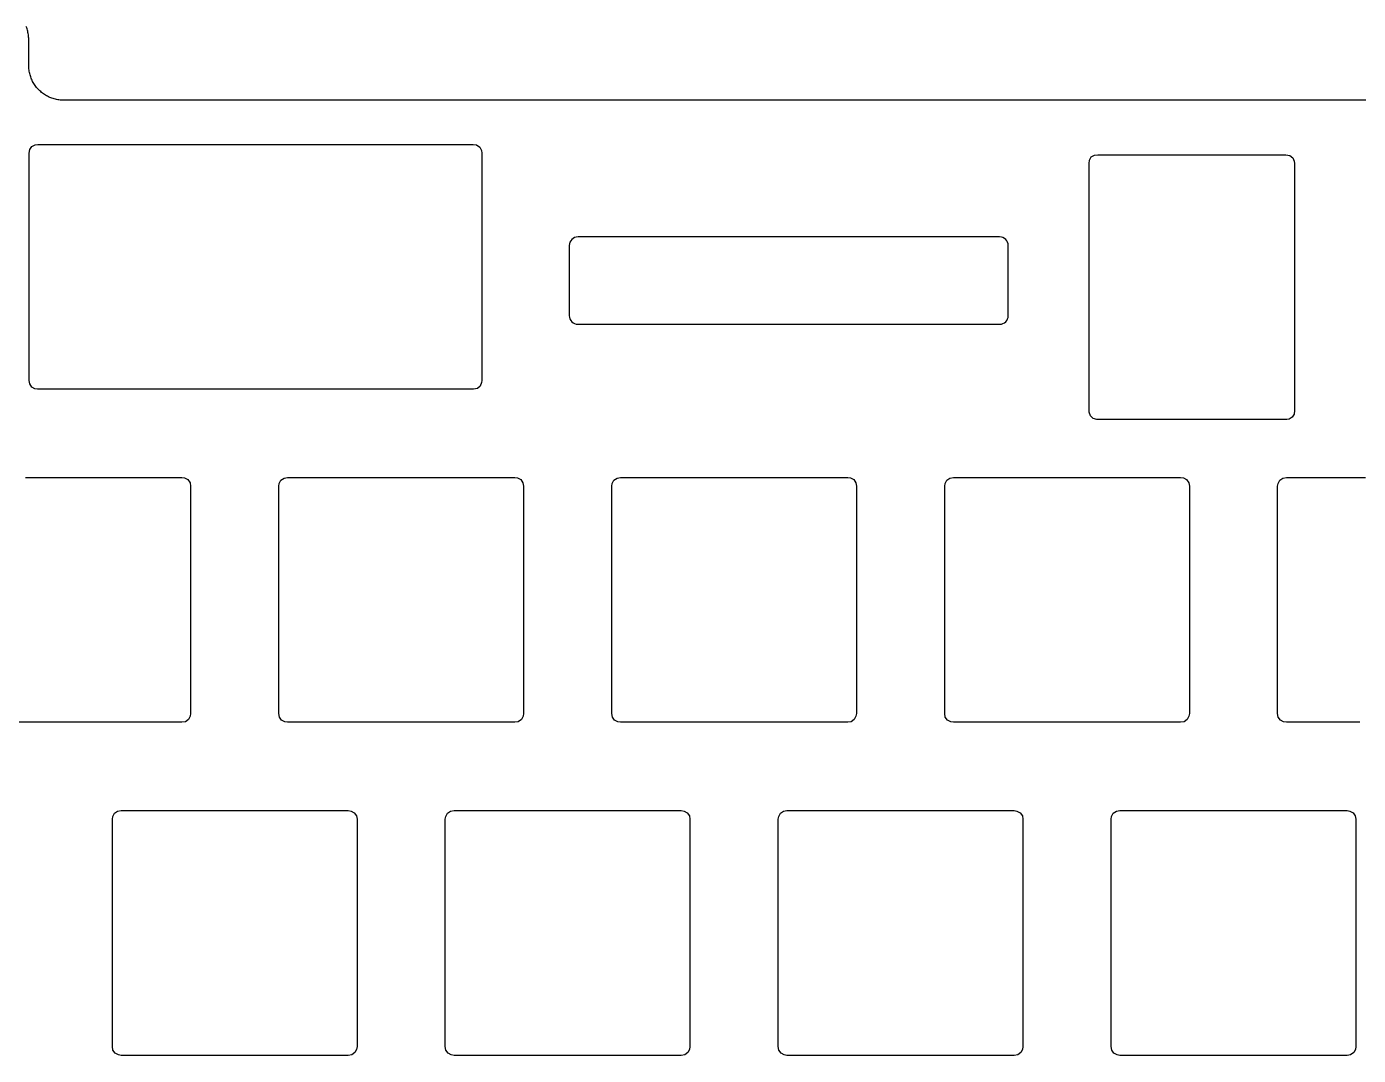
# Model space of a CAD drawing. Header units: millimetres. Extents: x -303 to 2, y 53 to 159.
# Drawn here: x -148.2 to -72, y 98.7 to 157.5 of the extents above; entities that cross this region are included whole.
import ezdxf

# ---------------------------------------------------------------- set-up
doc = ezdxf.new("R2010")
doc.units = ezdxf.units.MM
doc.layers.get('0').update_dxf_attribs({"linetype": 'CONTINUOUS'})

msp = doc.modelspace()

# ---------------------------------------------------------------- linework, layer by layer
for points in [[(-12.22159, 153.30625), (-146.09659, 153.30625), (-146.16487, 153.30741), (-146.23308, 153.31091), (-146.30112, 153.31673), (-146.36892, 153.32488), (-146.43641, 153.33533), (-146.5035, 153.34808), (-146.57012, 153.36311), (-146.63618, 153.38041), (-146.70162, 153.39996), (-146.76635, 153.42173), (-146.8303, 153.44569), (-146.89339, 153.47183), (-146.95556, 153.5001), (-147.01672, 153.53048), (-147.07681, 153.56293), (-147.13576, 153.59741), (-147.19349, 153.63388), (-147.24995, 153.67231), (-147.30506, 153.71264), (-147.35877, 153.75483), (-147.411, 153.79882), (-147.4617, 153.84458), (-147.5108, 153.89204), (-147.55826, 153.94114), (-147.60402, 153.99184), (-147.64801, 154.04407), (-147.6902, 154.09778), (-147.73053, 154.15289), (-147.76896, 154.20934), (-147.80543, 154.26708), (-147.83991, 154.32603), (-147.87236, 154.38612), (-147.90274, 154.44728), (-147.93101, 154.50945), (-147.95715, 154.57254), (-147.98111, 154.63649), (-148.00288, 154.70122), (-148.02243, 154.76666), (-148.03973, 154.83272), (-148.05476, 154.89934), (-148.06751, 154.96643), (-148.07796, 155.03392), (-148.08611, 155.10172), (-148.09193, 155.16976), (-148.09542, 155.23797), (-148.09659, 155.30625), (-148.09659, 156.78137), (-148.09776, 156.84965), (-148.10125, 156.91786), (-148.10708, 156.9859), (-148.11522, 157.05371), (-148.12567, 157.12119), (-148.13842, 157.18828), (-148.15346, 157.2549), (-148.17076, 157.32097), (-148.1903, 157.3864), (-148.21207, 157.45113), (-148.23603, 157.51508)], [(-148.27174, 131.73084), (-147.80539, 131.73084), (-147.32118, 131.73084), (-146.82031, 131.73084), (-146.30397, 131.73084), (-145.77334, 131.73084), (-145.22963, 131.73084), (-144.67401, 131.73084), (-144.10768, 131.73084), (-143.53183, 131.73084), (-142.94764, 131.73084), (-142.35632, 131.73084), (-141.75904, 131.73084), (-141.15701, 131.73084), (-140.5514, 131.73084), (-139.94342, 131.73084), (-139.33424, 131.73084), (-139.17604, 131.70447), (-138.99244, 131.60877), (-138.86705, 131.4305), (-138.83424, 131.23084), (-138.83424, 131.15626), (-138.83424, 130.93885), (-138.83424, 130.58814), (-138.83424, 130.36577), (-138.83424, 130.11365), (-138.83424, 129.83297), (-138.83424, 129.52491), (-138.83424, 129.19066), (-138.83424, 128.83143), (-138.83424, 128.44839), (-138.83424, 128.04273), (-138.83424, 127.61565), (-138.83424, 127.16834), (-138.83424, 126.70199), (-138.83424, 126.21778), (-138.83424, 125.71691), (-138.83424, 125.20057), (-138.83424, 124.66994), (-138.83424, 124.12623), (-138.83424, 123.57061), (-138.83424, 123.00428), (-138.83424, 122.42843), (-138.83424, 121.84424), (-138.83424, 121.25292), (-138.83424, 120.65565), (-138.83424, 120.05361), (-138.83424, 119.448), (-138.83424, 118.84002), (-138.83424, 118.23084), (-138.86061, 118.07264), (-138.95631, 117.88904), (-139.13458, 117.76365), (-139.33424, 117.73084), (-139.40882, 117.73084), (-139.62623, 117.73084), (-139.97694, 117.73084), (-140.19931, 117.73084), (-140.45143, 117.73084), (-140.73211, 117.73084), (-141.04017, 117.73084), (-141.37442, 117.73084), (-141.73365, 117.73084), (-142.1167, 117.73084), (-142.52235, 117.73084), (-142.94943, 117.73084), (-143.39674, 117.73084), (-143.86309, 117.73084), (-144.3473, 117.73084), (-144.84817, 117.73084), (-145.36451, 117.73084), (-145.89514, 117.73084), (-146.43885, 117.73084), (-146.99447, 117.73084), (-147.5608, 117.73084), (-148.13665, 117.73084), (-148.72084, 117.73084)], [(-71.93665, 117.73084), (-72.52084, 117.73084), (-73.11216, 117.73084), (-73.70944, 117.73084), (-74.31147, 117.73084), (-74.91708, 117.73084), (-75.52506, 117.73084), (-76.13424, 117.73084), (-76.29244, 117.75721), (-76.47604, 117.85291), (-76.60143, 118.03118), (-76.63424, 118.23084), (-76.63424, 118.30543), (-76.63424, 118.52283), (-76.63424, 118.87354), (-76.63424, 119.09591), (-76.63424, 119.34803), (-76.63424, 119.62871), (-76.63424, 119.93677), (-76.63424, 120.27102), (-76.63424, 120.63026), (-76.63424, 121.0133), (-76.63424, 121.41895), (-76.63424, 121.84603), (-76.63424, 122.29334), (-76.63424, 122.7597), (-76.63424, 123.2439), (-76.63424, 123.74477), (-76.63424, 124.26111), (-76.63424, 124.79174), (-76.63424, 125.33546), (-76.63424, 125.89107), (-76.63424, 126.4574), (-76.63424, 127.03325), (-76.63424, 127.61744), (-76.63424, 128.20876), (-76.63424, 128.80604), (-76.63424, 129.40807), (-76.63424, 130.01368), (-76.63424, 130.62166), (-76.63424, 131.23084), (-76.60787, 131.38904), (-76.51217, 131.57264), (-76.3339, 131.69803), (-76.13424, 131.73084), (-76.05966, 131.73084), (-75.84225, 131.73084), (-75.49154, 131.73084), (-75.26917, 131.73084), (-75.01705, 131.73084), (-74.73637, 131.73084), (-74.42831, 131.73084), (-74.09406, 131.73084), (-73.73483, 131.73084), (-73.35178, 131.73084), (-72.94613, 131.73084), (-72.51905, 131.73084), (-72.07174, 131.73084), (-71.60539, 131.73084)]]:
    msp.add_lwpolyline(points)
for points in [[(-148.07149, 142.03423), (-148.07149, 142.5999), (-148.07149, 143.15517), (-148.07149, 143.69884), (-148.07149, 144.22969), (-148.07149, 144.74649), (-148.07149, 145.24805), (-148.07149, 145.73313), (-148.07149, 146.20052), (-148.07149, 146.64901), (-148.07149, 147.07738), (-148.07149, 147.48442), (-148.07149, 147.8689), (-148.07149, 148.22961), (-148.07149, 148.56534), (-148.07149, 148.87486), (-148.07149, 149.15697), (-148.07149, 149.41045), (-148.07149, 149.63407), (-148.07149, 149.9869), (-148.07149, 150.20573), (-148.07149, 150.28084), (-148.03868, 150.4805), (-147.91329, 150.65877), (-147.72969, 150.75447), (-147.57149, 150.78084), (-122.66549, 150.78084), (-122.46583, 150.74803), (-122.28756, 150.62264), (-122.19186, 150.43904), (-122.16549, 150.28084), (-122.16549, 150.1858), (-122.16549, 150.12743), (-122.16549, 149.92323), (-122.16549, 149.58309), (-122.16549, 149.36513), (-122.16549, 149.11688), (-122.16549, 148.83957), (-122.16549, 148.53445), (-122.16549, 148.20275), (-122.16549, 147.84569), (-122.16549, 147.46452), (-122.16549, 147.06047), (-122.16549, 146.63476), (-122.16549, 146.18864), (-122.16549, 145.72334), (-122.16549, 145.24009), (-122.16549, 144.74012), (-122.16549, 144.22467), (-122.16549, 143.69498), (-122.16549, 143.15227), (-122.16549, 142.59778), (-122.16549, 142.03275), (-122.16549, 141.4584), (-122.16549, 140.87597), (-122.16549, 140.2867), (-122.16549, 139.69182), (-122.16549, 139.09256), (-122.16549, 138.49015), (-122.16549, 137.88583), (-122.16549, 137.28084), (-122.18014, 137.16489), (-122.26597, 136.96144), (-122.42297, 136.8272), (-122.64553, 136.78124), (-147.59145, 136.78124), (-147.74334, 136.80748), (-147.9196, 136.90304), (-148.03999, 137.08121), (-148.07149, 137.28084), (-148.07149, 137.88584), (-148.07149, 138.49017), (-148.07149, 139.09263), (-148.07149, 139.692), (-148.07149, 140.28706), (-148.07149, 140.8766), (-148.07149, 141.45939)], [(-75.6855, 149.82243), (-75.66549, 149.6858), (-75.66549, 149.21263), (-75.66549, 148.71675), (-75.66549, 148.20063), (-75.66549, 147.66676), (-75.66549, 147.1176), (-75.66549, 146.55563), (-75.66549, 145.98332), (-75.66549, 145.40315), (-75.66549, 144.8176), (-75.66549, 144.22913), (-75.66549, 143.64022), (-75.66549, 143.05335), (-75.66549, 142.47098), (-75.66549, 141.8956), (-75.66549, 141.32968), (-75.66549, 140.77568), (-75.66549, 140.2361), (-75.66549, 139.71339), (-75.66549, 139.21004), (-75.66549, 138.72852), (-75.66549, 138.2713), (-75.66549, 137.84086), (-75.66549, 137.43967), (-75.66549, 137.0702), (-75.66549, 136.73494), (-75.66549, 136.43635), (-75.66549, 136.17691), (-75.66549, 135.95909), (-75.66549, 135.65822), (-75.66549, 135.55353), (-75.69245, 135.35397), (-75.7969, 135.17612), (-75.97395, 135.07522), (-76.11495, 135.05609), (-86.97203, 135.05609), (-87.18041, 135.10105), (-87.3415, 135.25736), (-87.41149, 135.45718), (-87.42149, 135.55353), (-87.42149, 135.78313), (-87.42149, 136.06636), (-87.42149, 136.39923), (-87.42149, 136.77773), (-87.42149, 137.19788), (-87.42149, 137.65568), (-87.42149, 138.14713), (-87.42149, 138.66824), (-87.42149, 139.21502), (-87.42149, 139.78347), (-87.42149, 140.36959), (-87.42149, 140.96939), (-87.42149, 141.57887), (-87.42149, 142.19405), (-87.42149, 142.81092), (-87.42149, 143.42548), (-87.42149, 144.03376), (-87.42149, 144.63174), (-87.42149, 145.21544), (-87.42149, 145.78085), (-87.42149, 146.324), (-87.42149, 146.84087), (-87.42149, 147.32747), (-87.42149, 147.77982), (-87.42149, 148.19391), (-87.42149, 148.56575), (-87.42149, 148.89134), (-87.42149, 149.16669), (-87.42149, 149.38781), (-87.42149, 149.65136), (-87.42149, 149.6858), (-87.3969, 149.88511), (-87.29861, 150.0622), (-87.11905, 150.1629), (-86.92884, 150.18575), (-76.15814, 150.18575), (-75.92974, 150.13963), (-75.76861, 150.00528)], [(-133.20966, 131.73084), (-132.99225, 131.73084), (-132.64154, 131.73084), (-132.41917, 131.73084), (-132.16705, 131.73084), (-131.88637, 131.73084), (-131.57831, 131.73084), (-131.24406, 131.73084), (-130.88483, 131.73084), (-130.50178, 131.73084), (-130.09613, 131.73084), (-129.66905, 131.73084), (-129.22174, 131.73084), (-128.75539, 131.73084), (-128.27118, 131.73084), (-127.77031, 131.73084), (-127.25397, 131.73084), (-126.72334, 131.73084), (-126.17963, 131.73084), (-125.62401, 131.73084), (-125.05768, 131.73084), (-124.48183, 131.73084), (-123.89764, 131.73084), (-123.30632, 131.73084), (-122.70904, 131.73084), (-122.10701, 131.73084), (-121.5014, 131.73084), (-120.89342, 131.73084), (-120.28424, 131.73084), (-120.12604, 131.70447), (-119.94244, 131.60877), (-119.81705, 131.4305), (-119.78424, 131.23084), (-119.78424, 131.15626), (-119.78424, 130.93885), (-119.78424, 130.58814), (-119.78424, 130.36577), (-119.78424, 130.11365), (-119.78424, 129.83297), (-119.78424, 129.52491), (-119.78424, 129.19066), (-119.78424, 128.83143), (-119.78424, 128.44839), (-119.78424, 128.04273), (-119.78424, 127.61565), (-119.78424, 127.16834), (-119.78424, 126.70199), (-119.78424, 126.21778), (-119.78424, 125.71691), (-119.78424, 125.20057), (-119.78424, 124.66994), (-119.78424, 124.12623), (-119.78424, 123.57061), (-119.78424, 123.00428), (-119.78424, 122.42843), (-119.78424, 121.84424), (-119.78424, 121.25292), (-119.78424, 120.65565), (-119.78424, 120.05361), (-119.78424, 119.448), (-119.78424, 118.84002), (-119.78424, 118.23084), (-119.81061, 118.07264), (-119.90631, 117.88904), (-120.08458, 117.76365), (-120.28424, 117.73084), (-120.35882, 117.73084), (-120.57623, 117.73084), (-120.92694, 117.73084), (-121.14931, 117.73084), (-121.40143, 117.73084), (-121.68211, 117.73084), (-121.99017, 117.73084), (-122.32442, 117.73084), (-122.68365, 117.73084), (-123.0667, 117.73084), (-123.47235, 117.73084), (-123.89943, 117.73084), (-124.34674, 117.73084), (-124.81309, 117.73084), (-125.2973, 117.73084), (-125.79817, 117.73084), (-126.31451, 117.73084), (-126.84514, 117.73084), (-127.38885, 117.73084), (-127.94447, 117.73084), (-128.5108, 117.73084), (-129.08665, 117.73084), (-129.67084, 117.73084), (-130.26216, 117.73084), (-130.85944, 117.73084), (-131.46147, 117.73084), (-132.06708, 117.73084), (-132.67506, 117.73084), (-133.28424, 117.73084), (-133.44244, 117.75721), (-133.62604, 117.85291), (-133.75143, 118.03118), (-133.78424, 118.23084), (-133.78424, 118.30543), (-133.78424, 118.52283), (-133.78424, 118.87354), (-133.78424, 119.09591), (-133.78424, 119.34803), (-133.78424, 119.62871), (-133.78424, 119.93677), (-133.78424, 120.27102), (-133.78424, 120.63026), (-133.78424, 121.0133), (-133.78424, 121.41895), (-133.78424, 121.84603), (-133.78424, 122.29334), (-133.78424, 122.7597), (-133.78424, 123.2439), (-133.78424, 123.74477), (-133.78424, 124.26111), (-133.78424, 124.79174), (-133.78424, 125.33546), (-133.78424, 125.89107), (-133.78424, 126.4574), (-133.78424, 127.03325), (-133.78424, 127.61744), (-133.78424, 128.20876), (-133.78424, 128.80604), (-133.78424, 129.40807), (-133.78424, 130.01368), (-133.78424, 130.62166), (-133.78424, 131.23084), (-133.75787, 131.38904), (-133.66217, 131.57264), (-133.4839, 131.69803), (-133.28424, 131.73084)], [(-104.42235, 117.73084), (-104.84943, 117.73084), (-105.29674, 117.73084), (-105.76309, 117.73084), (-106.2473, 117.73084), (-106.74817, 117.73084), (-107.26451, 117.73084), (-107.79514, 117.73084), (-108.33885, 117.73084), (-108.89447, 117.73084), (-109.4608, 117.73084), (-110.03665, 117.73084), (-110.62084, 117.73084), (-111.21216, 117.73084), (-111.80944, 117.73084), (-112.41147, 117.73084), (-113.01708, 117.73084), (-113.62506, 117.73084), (-114.23424, 117.73084), (-114.39244, 117.75721), (-114.57604, 117.85291), (-114.70143, 118.03118), (-114.73424, 118.23084), (-114.73424, 118.30543), (-114.73424, 118.52283), (-114.73424, 118.87354), (-114.73424, 119.09591), (-114.73424, 119.34803), (-114.73424, 119.62871), (-114.73424, 119.93677), (-114.73424, 120.27102), (-114.73424, 120.63026), (-114.73424, 121.0133), (-114.73424, 121.41895), (-114.73424, 121.84603), (-114.73424, 122.29334), (-114.73424, 122.7597), (-114.73424, 123.2439), (-114.73424, 123.74477), (-114.73424, 124.26111), (-114.73424, 124.79174), (-114.73424, 125.33546), (-114.73424, 125.89107), (-114.73424, 126.4574), (-114.73424, 127.03325), (-114.73424, 127.61744), (-114.73424, 128.20876), (-114.73424, 128.80604), (-114.73424, 129.40807), (-114.73424, 130.01368), (-114.73424, 130.62166), (-114.73424, 131.23084), (-114.70787, 131.38904), (-114.61217, 131.57264), (-114.4339, 131.69803), (-114.23424, 131.73084), (-114.15966, 131.73084), (-113.94225, 131.73084), (-113.59154, 131.73084), (-113.36917, 131.73084), (-113.11705, 131.73084), (-112.83637, 131.73084), (-112.52831, 131.73084), (-112.19406, 131.73084), (-111.83483, 131.73084), (-111.45178, 131.73084), (-111.04613, 131.73084), (-110.61905, 131.73084), (-110.17174, 131.73084), (-109.70539, 131.73084), (-109.22118, 131.73084), (-108.72031, 131.73084), (-108.20397, 131.73084), (-107.67334, 131.73084), (-107.12963, 131.73084), (-106.57401, 131.73084), (-106.00768, 131.73084), (-105.43183, 131.73084), (-104.84764, 131.73084), (-104.25632, 131.73084), (-103.65904, 131.73084), (-103.05701, 131.73084), (-102.4514, 131.73084), (-101.84342, 131.73084), (-101.23424, 131.73084), (-101.07604, 131.70447), (-100.89244, 131.60877), (-100.76705, 131.4305), (-100.73424, 131.23084), (-100.73424, 131.15626), (-100.73424, 130.93885), (-100.73424, 130.58814), (-100.73424, 130.36577), (-100.73424, 130.11365), (-100.73424, 129.83297), (-100.73424, 129.52491), (-100.73424, 129.19066), (-100.73424, 128.83143), (-100.73424, 128.44839), (-100.73424, 128.04273), (-100.73424, 127.61565), (-100.73424, 127.16834), (-100.73424, 126.70199), (-100.73424, 126.21778), (-100.73424, 125.71691), (-100.73424, 125.20057), (-100.73424, 124.66994), (-100.73424, 124.12623), (-100.73424, 123.57061), (-100.73424, 123.00428), (-100.73424, 122.42843), (-100.73424, 121.84424), (-100.73424, 121.25292), (-100.73424, 120.65565), (-100.73424, 120.05361), (-100.73424, 119.448), (-100.73424, 118.84002), (-100.73424, 118.23084), (-100.76061, 118.07264), (-100.85631, 117.88904), (-101.03458, 117.76365), (-101.23424, 117.73084), (-101.30882, 117.73084), (-101.52623, 117.73084), (-101.87694, 117.73084), (-102.09931, 117.73084), (-102.35143, 117.73084), (-102.63211, 117.73084), (-102.94017, 117.73084), (-103.27442, 117.73084), (-103.63365, 117.73084), (-104.0167, 117.73084)], [(-87.52401, 131.73084), (-86.95768, 131.73084), (-86.38183, 131.73084), (-85.79764, 131.73084), (-85.20632, 131.73084), (-84.60904, 131.73084), (-84.00701, 131.73084), (-83.4014, 131.73084), (-82.79342, 131.73084), (-82.18424, 131.73084), (-82.02604, 131.70447), (-81.84244, 131.60877), (-81.71705, 131.4305), (-81.68424, 131.23084), (-81.68424, 131.15626), (-81.68424, 130.93885), (-81.68424, 130.58814), (-81.68424, 130.36577), (-81.68424, 130.11365), (-81.68424, 129.83297), (-81.68424, 129.52491), (-81.68424, 129.19066), (-81.68424, 128.83143), (-81.68424, 128.44839), (-81.68424, 128.04273), (-81.68424, 127.61565), (-81.68424, 127.16834), (-81.68424, 126.70199), (-81.68424, 126.21778), (-81.68424, 125.71691), (-81.68424, 125.20057), (-81.68424, 124.66994), (-81.68424, 124.12623), (-81.68424, 123.57061), (-81.68424, 123.00428), (-81.68424, 122.42843), (-81.68424, 121.84424), (-81.68424, 121.25292), (-81.68424, 120.65565), (-81.68424, 120.05361), (-81.68424, 119.448), (-81.68424, 118.84002), (-81.68424, 118.23084), (-81.71061, 118.07264), (-81.80631, 117.88904), (-81.98458, 117.76365), (-82.18424, 117.73084), (-82.25882, 117.73084), (-82.47623, 117.73084), (-82.82694, 117.73084), (-83.04931, 117.73084), (-83.30143, 117.73084), (-83.58211, 117.73084), (-83.89017, 117.73084), (-84.22442, 117.73084), (-84.58365, 117.73084), (-84.9667, 117.73084), (-85.37235, 117.73084), (-85.79943, 117.73084), (-86.24674, 117.73084), (-86.71309, 117.73084), (-87.1973, 117.73084), (-87.69817, 117.73084), (-88.21451, 117.73084), (-88.74514, 117.73084), (-89.28885, 117.73084), (-89.84447, 117.73084), (-90.4108, 117.73084), (-90.98665, 117.73084), (-91.57084, 117.73084), (-92.16216, 117.73084), (-92.75944, 117.73084), (-93.36147, 117.73084), (-93.96708, 117.73084), (-94.57506, 117.73084), (-95.18424, 117.73084), (-95.34244, 117.75721), (-95.52604, 117.85291), (-95.65143, 118.03118), (-95.68424, 118.23084), (-95.68424, 118.30543), (-95.68424, 118.52283), (-95.68424, 118.87354), (-95.68424, 119.09591), (-95.68424, 119.34803), (-95.68424, 119.62871), (-95.68424, 119.93677), (-95.68424, 120.27102), (-95.68424, 120.63026), (-95.68424, 121.0133), (-95.68424, 121.41895), (-95.68424, 121.84603), (-95.68424, 122.29334), (-95.68424, 122.7597), (-95.68424, 123.2439), (-95.68424, 123.74477), (-95.68424, 124.26111), (-95.68424, 124.79174), (-95.68424, 125.33546), (-95.68424, 125.89107), (-95.68424, 126.4574), (-95.68424, 127.03325), (-95.68424, 127.61744), (-95.68424, 128.20876), (-95.68424, 128.80604), (-95.68424, 129.40807), (-95.68424, 130.01368), (-95.68424, 130.62166), (-95.68424, 131.23084), (-95.65787, 131.38904), (-95.56217, 131.57264), (-95.3839, 131.69803), (-95.18424, 131.73084), (-95.10966, 131.73084), (-94.89225, 131.73084), (-94.54154, 131.73084), (-94.31917, 131.73084), (-94.06705, 131.73084), (-93.78637, 131.73084), (-93.47831, 131.73084), (-93.14406, 131.73084), (-92.78483, 131.73084), (-92.40178, 131.73084), (-91.99613, 131.73084), (-91.56905, 131.73084), (-91.12174, 131.73084), (-90.65539, 131.73084), (-90.17118, 131.73084), (-89.67031, 131.73084), (-89.15397, 131.73084), (-88.62334, 131.73084), (-88.07963, 131.73084)], [(-142.16654, 112.68084), (-141.94417, 112.68084), (-141.69205, 112.68084), (-141.41137, 112.68084), (-141.10331, 112.68084), (-140.76906, 112.68084), (-140.40983, 112.68084), (-140.02678, 112.68084), (-139.62113, 112.68084), (-139.19405, 112.68084), (-138.74674, 112.68084), (-138.28039, 112.68084), (-137.79618, 112.68084), (-137.29531, 112.68084), (-136.77897, 112.68084), (-136.24834, 112.68084), (-135.70463, 112.68084), (-135.14901, 112.68084), (-134.58268, 112.68084), (-134.00683, 112.68084), (-133.42264, 112.68084), (-132.83132, 112.68084), (-132.23404, 112.68084), (-131.63201, 112.68084), (-131.0264, 112.68084), (-130.41842, 112.68084), (-129.80924, 112.68084), (-129.65104, 112.65447), (-129.46744, 112.55877), (-129.34205, 112.3805), (-129.30924, 112.18084), (-129.30924, 112.10626), (-129.30924, 111.88885), (-129.30924, 111.53814), (-129.30924, 111.31577), (-129.30924, 111.06365), (-129.30924, 110.78297), (-129.30924, 110.47491), (-129.30924, 110.14066), (-129.30924, 109.78143), (-129.30924, 109.39839), (-129.30924, 108.99273), (-129.30924, 108.56565), (-129.30924, 108.11834), (-129.30924, 107.65199), (-129.30924, 107.16778), (-129.30924, 106.66691), (-129.30924, 106.15057), (-129.30924, 105.61994), (-129.30924, 105.07623), (-129.30924, 104.52061), (-129.30924, 103.95428), (-129.30924, 103.37843), (-129.30924, 102.79424), (-129.30924, 102.20292), (-129.30924, 101.60565), (-129.30924, 101.00361), (-129.30924, 100.398), (-129.30924, 99.79002), (-129.30924, 99.18084), (-129.33561, 99.02264), (-129.43131, 98.83904), (-129.60958, 98.71365), (-129.80924, 98.68084), (-129.88382, 98.68084), (-130.10123, 98.68084), (-130.45194, 98.68084), (-130.67431, 98.68084), (-130.92643, 98.68084), (-131.20711, 98.68084), (-131.51517, 98.68084), (-131.84942, 98.68084), (-132.20865, 98.68084), (-132.5917, 98.68084), (-132.99735, 98.68084), (-133.42443, 98.68084), (-133.87174, 98.68084), (-134.33809, 98.68084), (-134.8223, 98.68084), (-135.32317, 98.68084), (-135.83951, 98.68084), (-136.37014, 98.68084), (-136.91385, 98.68084), (-137.46947, 98.68084), (-138.0358, 98.68084), (-138.61165, 98.68084), (-139.19584, 98.68084), (-139.78716, 98.68084), (-140.38444, 98.68084), (-140.98647, 98.68084), (-141.59208, 98.68084), (-142.20006, 98.68084), (-142.80924, 98.68084), (-142.96744, 98.70721), (-143.15104, 98.80291), (-143.27643, 98.98118), (-143.30924, 99.18084), (-143.30924, 99.25543), (-143.30924, 99.47283), (-143.30924, 99.82354), (-143.30924, 100.04591), (-143.30924, 100.29803), (-143.30924, 100.57871), (-143.30924, 100.88677), (-143.30924, 101.22102), (-143.30924, 101.58026), (-143.30924, 101.9633), (-143.30924, 102.36895), (-143.30924, 102.79603), (-143.30924, 103.24334), (-143.30924, 103.7097), (-143.30924, 104.1939), (-143.30924, 104.69477), (-143.30924, 105.21111), (-143.30924, 105.74174), (-143.30924, 106.28546), (-143.30924, 106.84107), (-143.30924, 107.4074), (-143.30924, 107.98325), (-143.30924, 108.56744), (-143.30924, 109.15876), (-143.30924, 109.75604), (-143.30924, 110.35807), (-143.30924, 110.96368), (-143.30924, 111.57166), (-143.30924, 112.18084), (-143.28287, 112.33904), (-143.18717, 112.52264), (-143.0089, 112.64803), (-142.80924, 112.68084), (-142.73466, 112.68084), (-142.51725, 112.68084)], [(-124.25924, 100.29803), (-124.25924, 100.57871), (-124.25924, 100.88677), (-124.25924, 101.22102), (-124.25924, 101.58026), (-124.25924, 101.9633), (-124.25924, 102.36895), (-124.25924, 102.79603), (-124.25924, 103.24334), (-124.25924, 103.7097), (-124.25924, 104.1939), (-124.25924, 104.69477), (-124.25924, 105.21111), (-124.25924, 105.74174), (-124.25924, 106.28546), (-124.25924, 106.84107), (-124.25924, 107.4074), (-124.25924, 107.98325), (-124.25924, 108.56744), (-124.25924, 109.15876), (-124.25924, 109.75604), (-124.25924, 110.35807), (-124.25924, 110.96368), (-124.25924, 111.57166), (-124.25924, 112.18084), (-124.23287, 112.33904), (-124.13717, 112.52264), (-123.9589, 112.64803), (-123.75924, 112.68084), (-123.68466, 112.68084), (-123.46725, 112.68084), (-123.11654, 112.68084), (-122.89417, 112.68084), (-122.64205, 112.68084), (-122.36137, 112.68084), (-122.05331, 112.68084), (-121.71906, 112.68084), (-121.35983, 112.68084), (-120.97678, 112.68084), (-120.57113, 112.68084), (-120.14405, 112.68084), (-119.69674, 112.68084), (-119.23039, 112.68084), (-118.74618, 112.68084), (-118.24531, 112.68084), (-117.72897, 112.68084), (-117.19834, 112.68084), (-116.65463, 112.68084), (-116.09901, 112.68084), (-115.53268, 112.68084), (-114.95683, 112.68084), (-114.37264, 112.68084), (-113.78132, 112.68084), (-113.18404, 112.68084), (-112.58201, 112.68084), (-111.9764, 112.68084), (-111.36842, 112.68084), (-110.75924, 112.68084), (-110.60104, 112.65447), (-110.41744, 112.55877), (-110.29205, 112.3805), (-110.25924, 112.18084), (-110.25924, 112.10626), (-110.25924, 111.88885), (-110.25924, 111.53814), (-110.25924, 111.31577), (-110.25924, 111.06365), (-110.25924, 110.78297), (-110.25924, 110.47491), (-110.25924, 110.14066), (-110.25924, 109.78143), (-110.25924, 109.39839), (-110.25924, 108.99273), (-110.25924, 108.56565), (-110.25924, 108.11834), (-110.25924, 107.65199), (-110.25924, 107.16778), (-110.25924, 106.66691), (-110.25924, 106.15057), (-110.25924, 105.61994), (-110.25924, 105.07623), (-110.25924, 104.52061), (-110.25924, 103.95428), (-110.25924, 103.37843), (-110.25924, 102.79424), (-110.25924, 102.20292), (-110.25924, 101.60565), (-110.25924, 101.00361), (-110.25924, 100.398), (-110.25924, 99.79002), (-110.25924, 99.18084), (-110.28561, 99.02264), (-110.38131, 98.83904), (-110.55958, 98.71365), (-110.75924, 98.68084), (-110.83382, 98.68084), (-111.05123, 98.68084), (-111.40194, 98.68084), (-111.62431, 98.68084), (-111.87643, 98.68084), (-112.15711, 98.68084), (-112.46517, 98.68084), (-112.79942, 98.68084), (-113.15865, 98.68084), (-113.5417, 98.68084), (-113.94735, 98.68084), (-114.37443, 98.68084), (-114.82174, 98.68084), (-115.28809, 98.68084), (-115.7723, 98.68084), (-116.27317, 98.68084), (-116.78951, 98.68084), (-117.32014, 98.68084), (-117.86385, 98.68084), (-118.41947, 98.68084), (-118.9858, 98.68084), (-119.56165, 98.68084), (-120.14584, 98.68084), (-120.73716, 98.68084), (-121.33444, 98.68084), (-121.93647, 98.68084), (-122.54208, 98.68084), (-123.15006, 98.68084), (-123.75924, 98.68084), (-123.91744, 98.70721), (-124.10104, 98.80291), (-124.22643, 98.98118), (-124.25924, 99.18084), (-124.25924, 99.25543), (-124.25924, 99.47283), (-124.25924, 99.82354), (-124.25924, 100.04591)], [(-91.20924, 106.15057), (-91.20924, 105.61994), (-91.20924, 105.07623), (-91.20924, 104.52061), (-91.20924, 103.95428), (-91.20924, 103.37843), (-91.20924, 102.79424), (-91.20924, 102.20292), (-91.20924, 101.60565), (-91.20924, 101.00361), (-91.20924, 100.398), (-91.20924, 99.79002), (-91.20924, 99.18084), (-91.23561, 99.02264), (-91.33131, 98.83904), (-91.50958, 98.71365), (-91.70924, 98.68084), (-91.78382, 98.68084), (-92.00123, 98.68084), (-92.35194, 98.68084), (-92.57431, 98.68084), (-92.82643, 98.68084), (-93.10711, 98.68084), (-93.41517, 98.68084), (-93.74942, 98.68084), (-94.10865, 98.68084), (-94.4917, 98.68084), (-94.89735, 98.68084), (-95.32443, 98.68084), (-95.77174, 98.68084), (-96.23809, 98.68084), (-96.7223, 98.68084), (-97.22317, 98.68084), (-97.73951, 98.68084), (-98.27014, 98.68084), (-98.81385, 98.68084), (-99.36947, 98.68084), (-99.9358, 98.68084), (-100.51165, 98.68084), (-101.09584, 98.68084), (-101.68716, 98.68084), (-102.28444, 98.68084), (-102.88647, 98.68084), (-103.49208, 98.68084), (-104.10006, 98.68084), (-104.70924, 98.68084), (-104.86744, 98.70721), (-105.05104, 98.80291), (-105.17643, 98.98118), (-105.20924, 99.18084), (-105.20924, 99.25543), (-105.20924, 99.47283), (-105.20924, 99.82354), (-105.20924, 100.04591), (-105.20924, 100.29803), (-105.20924, 100.57871), (-105.20924, 100.88677), (-105.20924, 101.22102), (-105.20924, 101.58026), (-105.20924, 101.9633), (-105.20924, 102.36895), (-105.20924, 102.79603), (-105.20924, 103.24334), (-105.20924, 103.7097), (-105.20924, 104.1939), (-105.20924, 104.69477), (-105.20924, 105.21111), (-105.20924, 105.74174), (-105.20924, 106.28546), (-105.20924, 106.84107), (-105.20924, 107.4074), (-105.20924, 107.98325), (-105.20924, 108.56744), (-105.20924, 109.15876), (-105.20924, 109.75604), (-105.20924, 110.35807), (-105.20924, 110.96368), (-105.20924, 111.57166), (-105.20924, 112.18084), (-105.18287, 112.33904), (-105.08717, 112.52264), (-104.9089, 112.64803), (-104.70924, 112.68084), (-104.63466, 112.68084), (-104.41725, 112.68084), (-104.06654, 112.68084), (-103.84417, 112.68084), (-103.59205, 112.68084), (-103.31137, 112.68084), (-103.00331, 112.68084), (-102.66906, 112.68084), (-102.30983, 112.68084), (-101.92678, 112.68084), (-101.52113, 112.68084), (-101.09405, 112.68084), (-100.64674, 112.68084), (-100.18039, 112.68084), (-99.69618, 112.68084), (-99.19531, 112.68084), (-98.67897, 112.68084), (-98.14834, 112.68084), (-97.60463, 112.68084), (-97.04901, 112.68084), (-96.48268, 112.68084), (-95.90683, 112.68084), (-95.32264, 112.68084), (-94.73132, 112.68084), (-94.13404, 112.68084), (-93.53201, 112.68084), (-92.9264, 112.68084), (-92.31842, 112.68084), (-91.70924, 112.68084), (-91.55104, 112.65447), (-91.36744, 112.55877), (-91.24205, 112.3805), (-91.20924, 112.18084), (-91.20924, 112.10626), (-91.20924, 111.88885), (-91.20924, 111.53814), (-91.20924, 111.31577), (-91.20924, 111.06365), (-91.20924, 110.78297), (-91.20924, 110.47491), (-91.20924, 110.14066), (-91.20924, 109.78143), (-91.20924, 109.39839), (-91.20924, 108.99273), (-91.20924, 108.56565), (-91.20924, 108.11834), (-91.20924, 107.65199), (-91.20924, 107.16778), (-91.20924, 106.66691)], [(-75.4417, 98.68084), (-75.84735, 98.68084), (-76.27443, 98.68084), (-76.72174, 98.68084), (-77.18809, 98.68084), (-77.6723, 98.68084), (-78.17317, 98.68084), (-78.68951, 98.68084), (-79.22014, 98.68084), (-79.76385, 98.68084), (-80.31947, 98.68084), (-80.8858, 98.68084), (-81.46165, 98.68084), (-82.04584, 98.68084), (-82.63716, 98.68084), (-83.23444, 98.68084), (-83.83647, 98.68084), (-84.44208, 98.68084), (-85.05006, 98.68084), (-85.65924, 98.68084), (-85.81744, 98.70721), (-86.00104, 98.80291), (-86.12643, 98.98118), (-86.15924, 99.18084), (-86.15924, 99.25543), (-86.15924, 99.47283), (-86.15924, 99.82354), (-86.15924, 100.04591), (-86.15924, 100.29803), (-86.15924, 100.57871), (-86.15924, 100.88677), (-86.15924, 101.22102), (-86.15924, 101.58026), (-86.15924, 101.9633), (-86.15924, 102.36895), (-86.15924, 102.79603), (-86.15924, 103.24334), (-86.15924, 103.7097), (-86.15924, 104.1939), (-86.15924, 104.69477), (-86.15924, 105.21111), (-86.15924, 105.74174), (-86.15924, 106.28546), (-86.15924, 106.84107), (-86.15924, 107.4074), (-86.15924, 107.98325), (-86.15924, 108.56744), (-86.15924, 109.15876), (-86.15924, 109.75604), (-86.15924, 110.35807), (-86.15924, 110.96368), (-86.15924, 111.57166), (-86.15924, 112.18084), (-86.13287, 112.33904), (-86.03717, 112.52264), (-85.8589, 112.64803), (-85.65924, 112.68084), (-85.58466, 112.68084), (-85.36725, 112.68084), (-85.01654, 112.68084), (-84.79417, 112.68084), (-84.54205, 112.68084), (-84.26137, 112.68084), (-83.95331, 112.68084), (-83.61906, 112.68084), (-83.25983, 112.68084), (-82.87678, 112.68084), (-82.47113, 112.68084), (-82.04405, 112.68084), (-81.59674, 112.68084), (-81.13039, 112.68084), (-80.64618, 112.68084), (-80.14531, 112.68084), (-79.62897, 112.68084), (-79.09834, 112.68084), (-78.55463, 112.68084), (-77.99901, 112.68084), (-77.43268, 112.68084), (-76.85683, 112.68084), (-76.27264, 112.68084), (-75.68132, 112.68084), (-75.08404, 112.68084), (-74.48201, 112.68084), (-73.8764, 112.68084), (-73.26842, 112.68084), (-72.65924, 112.68084), (-72.50104, 112.65447), (-72.31744, 112.55877), (-72.19205, 112.3805), (-72.15924, 112.18084), (-72.15924, 112.10626), (-72.15924, 111.88885), (-72.15924, 111.53814), (-72.15924, 111.31577), (-72.15924, 111.06365), (-72.15924, 110.78297), (-72.15924, 110.47491), (-72.15924, 110.14066), (-72.15924, 109.78143), (-72.15924, 109.39839), (-72.15924, 108.99273), (-72.15924, 108.56565), (-72.15924, 108.11834), (-72.15924, 107.65199), (-72.15924, 107.16778), (-72.15924, 106.66691), (-72.15924, 106.15057), (-72.15924, 105.61994), (-72.15924, 105.07623), (-72.15924, 104.52061), (-72.15924, 103.95428), (-72.15924, 103.37843), (-72.15924, 102.79424), (-72.15924, 102.20292), (-72.15924, 101.60565), (-72.15924, 101.00361), (-72.15924, 100.398), (-72.15924, 99.79002), (-72.15924, 99.18084), (-72.18561, 99.02264), (-72.28131, 98.83904), (-72.45958, 98.71365), (-72.65924, 98.68084), (-72.73382, 98.68084), (-72.95123, 98.68084), (-73.30194, 98.68084), (-73.52431, 98.68084), (-73.77643, 98.68084), (-74.05711, 98.68084), (-74.36517, 98.68084), (-74.69942, 98.68084), (-75.05865, 98.68084)]]:
    msp.add_lwpolyline(points, close=True)
msp.add_lwpolyline([(-116.66549, 140.49072), (-92.54449, 140.49072, 0.41421356), (-92.04449, 140.99072), (-92.04449, 144.99072, 0.41421356), (-92.54449, 145.49072), (-116.66549, 145.49072, 0.41421356), (-117.16549, 144.99072), (-117.16549, 140.99072, 0.41421356)], format="xyb", close=True)

doc.saveas('drawing.dxf')
